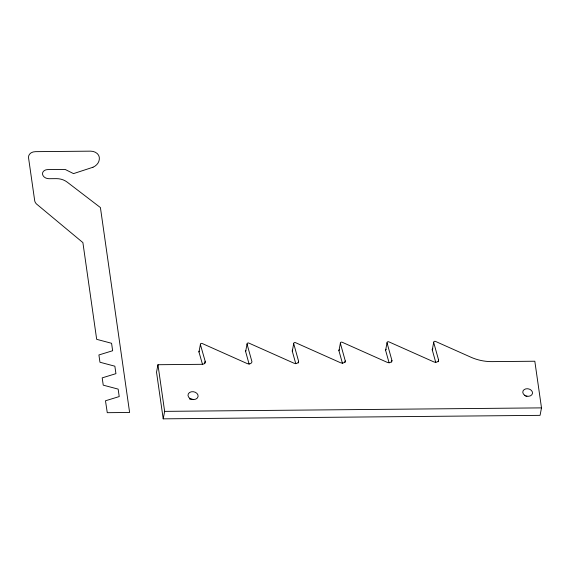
<?xml version="1.0" encoding="UTF-8"?>
<svg xmlns="http://www.w3.org/2000/svg" width="570" height="570" viewBox="0 0 570 570"><rect width="100%" height="100%" fill="white"/><g stroke="black" fill="none" stroke-linecap="round" stroke-linejoin="round"><path stroke-width="0.85" d="M433.692 342.435L438.601 360.076A3.377 2.579 10.8 0 1 433.813 361.893L388.875 341.85A1.325 1.012 10.8 0 0 387.03 342.848L391.939 360.496A3.377 2.579 10.8 0 1 387.151 362.313L342.221 342.264A1.325 1.012 10.8 0 0 340.368 343.268L345.278 360.91A3.377 2.579 10.8 0 1 340.49 362.727L295.559 342.677A1.325 1.012 10.8 0 0 293.714 343.682L298.616 361.323A3.377 2.579 10.8 0 1 293.828 363.14L248.898 343.097A1.325 1.012 10.8 0 0 247.052 344.095L251.954 361.743A3.377 2.579 10.8 0 1 247.166 363.56L202.236 343.511A1.325 1.012 10.8 0 0 200.391 344.508L205.164 361.238A3.541 2.7 10.8 0 1 202.129 364.308L157.954 364.722L156.529 372.196L163.212 418.843L540.075 415.352L541.5 407.878L534.817 361.23L492.166 361.622A39.622 30.267 10.8 0 1 470.891 357.205L435.537 341.43A1.325 1.012 10.8 0 0 433.692 342.435L432.267 349.909L435.772 362.513M163.212 418.843L164.637 411.369L157.954 364.722M202.542 364.529L198.966 351.989L200.391 344.508M204.687 363.731L205.164 361.238M249.126 364.173L245.627 351.569L247.052 344.095M295.787 363.76L292.282 351.156L293.714 343.682M298.302 362.983L298.616 361.323M342.449 363.346L338.943 350.742L340.368 343.268M344.964 362.57L345.278 360.91M389.111 362.926L385.605 350.329L387.03 342.848M391.618 362.157L391.939 360.496M438.28 361.743L438.601 360.076M164.637 411.369L541.5 407.878M198.966 351.989A1.325 1.012 10.8 0 1 199.251 351.12M245.627 351.569A1.325 1.012 10.8 0 1 245.912 350.707M292.282 351.156A1.325 1.012 10.8 0 1 292.745 350.172M338.943 350.742A1.325 1.012 10.8 0 1 339.406 349.759M385.605 350.329A1.325 1.012 10.8 0 1 386.275 349.253M432.267 349.909A1.325 1.012 10.8 0 1 432.929 348.84M525.683 396.193A4.916 3.755 10.8 0 1 526.951 396.307M189.774 399.285A5.109 3.905 10.8 0 1 193.658 399.641M92.96 167.252L73.516 173.615L65.151 169.433L47.709 169.596A5.892 4.503 10.8 0 0 42.543 174.206A5.892 4.503 10.8 0 0 49.013 178.709L56.444 178.645A13.965 10.666 10.8 0 1 67.196 182.122L100.42 207.573L129.611 412.473L107.267 412.687L105.478 400.788L119.216 396.57L118.147 389.111L103.241 385.156L102.194 377.874L115.931 373.656L114.862 366.197L99.957 362.242L98.909 354.96L112.646 350.735L111.578 343.283L96.672 339.328L82.892 242.599L37.563 204.872A7.859 6.006 10.8 0 1 34.677 200.59L28.55 157.819A7.859 6.006 10.8 0 1 35.433 151.663L90.651 151.157A7.859 6.006 10.8 0 1 99.28 157.163A14.613 11.158 10.8 0 1 92.96 167.252M524.607 395.231A4.916 3.755 10.8 0 0 532.473 393.45A4.916 3.755 10.8 0 0 525.868 388.854A4.916 3.755 10.8 0 0 524.607 395.231M189.888 398.437A5.109 3.905 10.8 0 0 198.068 396.592A5.109 3.905 10.8 0 0 191.199 391.811A5.109 3.905 10.8 0 0 189.888 398.437"/></g></svg>
